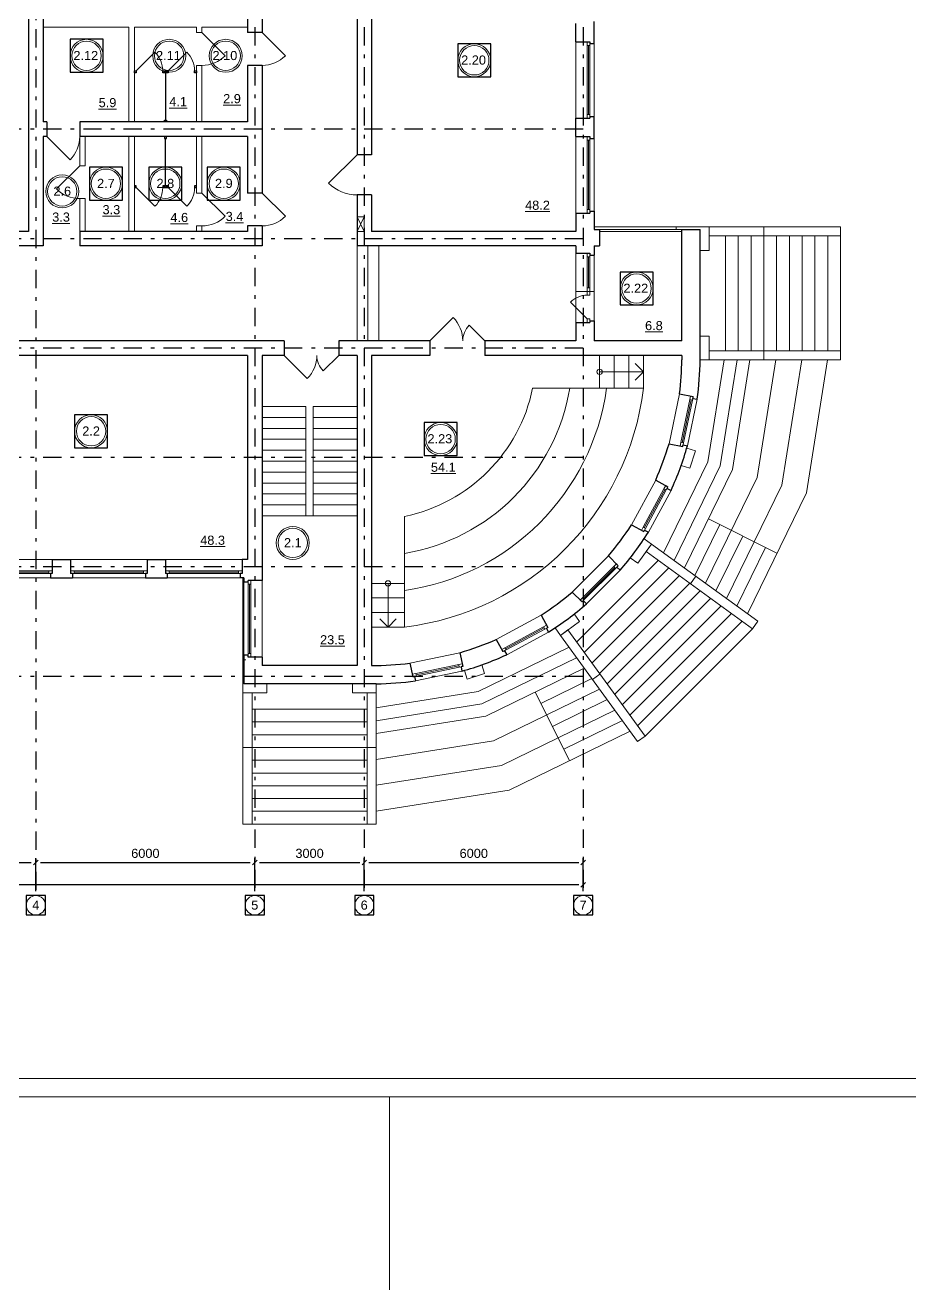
# Model space of a CAD drawing. Header units: metres. Extents: x -5.1 to 89.6, y -5.3 to 64.6.
# Drawn here: x 32.3 to 56.54, y -5.34 to 29.33 of the extents above; entities that cross this region are included whole.
import ezdxf
from ezdxf.enums import TextEntityAlignment as Align

# ---------------------------------------------------------------- set-up
doc = ezdxf.new("R2010")
doc.units = ezdxf.units.M
doc.header["$MEASUREMENT"] = 0
doc.linetypes.add('( Dashdot )', pattern=[1.001, 0.5, -0.25, 0.001, -0.25])
doc.layers.get('DEFPOINTS').update_dxf_attribs({"lineweight": 0})
doc.layers.add('Level 50', color=7, linetype='Continuous', lineweight=0)
doc.layers.add('YOLO_TABLE', color=1, linetype='Continuous')
doc.styles.add('Standard_0', font='arial.ttf')
doc.styles.add('Style-Arial', font='arial.ttf')
doc.dimstyles.get("Standard").update_dxf_attribs({"dimtxt": 0.00018, "dimasz": 0.00018, "dimexe": 0.0002, "dimexo": 0.0625, "dimgap": 9e-05, "dimtad": 0, "dimtih": 1, "dimtoh": 1, "dimdec": 4, "dimlfac": 1000, "dimzin": 0, "dimdsep": 46, "dimtxsty": 'Standard_0', "dimcen": 9e-05, "dimadec": 0, "dimazin": 0, "dimtfac": 1, "dimtdec": 4, "dimtofl": 0, "dimtmove": 0, "dimatfit": 0, "dimfxl": 0.01, "dimfxlon": 1, "dimtolj": 1, "dimtzin": 0, "dimarcsym": 0})

# ---------------------------------------------------------------- blocks, each defined once
blk = doc.blocks.new('_Oblique-1')
at = {"color": 0, "linetype": 'ByBlock', "lineweight": -2}
blk.add_line((0.5, 0.5), (-0.5, -0.5), dxfattribs=at)
blk = doc.blocks.new('*D116')
at = {"color": 0, "linetype": 'Continuous', "lineweight": -2, "transparency": 16777216}
for p, q in [((10.992, 5.593), (10.992, 5.89)), ((47.467, 5.765), (11.117, 5.765)), ((47.592, 5.593), (47.592, 5.89))]:
    blk.add_line(p, q, dxfattribs=at)
at = {"layer": 'DEFPOINTS', "color": 0, "linetype": 'Continuous', "transparency": 16777216}
for p in [(10.992, 5.765), (10.992, 5.468), (47.592, 5.468)]:
    blk.add_point(p, dxfattribs=at)
at = {"color": 0, "linetype": 'Continuous', "lineweight": -2, "transparency": 16777216, "xscale": 0.125, "yscale": 0.125, "zscale": 0.125, "rotation": 180}
blk.add_blockref('_Oblique-1', (10.992, 5.765), dxfattribs=at)
at = {"color": 0, "linetype": 'Continuous', "lineweight": -2, "transparency": 16777216, "xscale": 0.125, "yscale": 0.125, "zscale": 0.125}
blk.add_blockref('_Oblique-1', (47.592, 5.765), dxfattribs=at)
at = {"color": 0, "linetype": 'Continuous', "lineweight": 0, "transparency": 16777216, "insert": (29.292, 6.017), "char_height": 0.25, "attachment_point": 5, "style": 'Style-Arial'}
blk.add_mtext('\\A1;36600', dxfattribs=at)
blk = doc.blocks.new('*D131')
at = {"color": 0, "linetype": 'Continuous', "lineweight": -2, "transparency": 16777216}
for p, q in [((20.592, 5.593), (20.592, 6.499)), ((20.717, 6.374), (32.467, 6.374)), ((32.592, 5.593), (32.592, 6.499))]:
    blk.add_line(p, q, dxfattribs=at)
at = {"layer": 'DEFPOINTS', "color": 0, "linetype": 'Continuous', "transparency": 16777216}
for p in [(32.592, 6.374), (20.592, 5.468), (32.592, 5.468)]:
    blk.add_point(p, dxfattribs=at)
at = {"color": 0, "linetype": 'Continuous', "lineweight": -2, "transparency": 16777216, "xscale": 0.125, "yscale": 0.125, "zscale": 0.125, "rotation": 180}
blk.add_blockref('_Oblique-1', (20.592, 6.374), dxfattribs=at)
at = {"color": 0, "linetype": 'Continuous', "lineweight": -2, "transparency": 16777216, "xscale": 0.125, "yscale": 0.125, "zscale": 0.125}
blk.add_blockref('_Oblique-1', (32.592, 6.374), dxfattribs=at)
at = {"color": 0, "linetype": 'Continuous', "lineweight": 0, "transparency": 16777216, "insert": (26.592, 6.626), "char_height": 0.25, "attachment_point": 5, "style": 'Style-Arial'}
blk.add_mtext('\\A1;12000', dxfattribs=at)
blk = doc.blocks.new('*D132')
at = {"color": 0, "linetype": 'Continuous', "lineweight": -2, "transparency": 16777216}
for p, q in [((32.592, 5.593), (32.592, 6.499)), ((32.717, 6.374), (38.467, 6.374)), ((38.592, 5.593), (38.592, 6.499))]:
    blk.add_line(p, q, dxfattribs=at)
at = {"layer": 'DEFPOINTS', "color": 0, "linetype": 'Continuous', "transparency": 16777216}
for p in [(38.592, 6.374), (32.592, 5.468), (38.592, 5.468)]:
    blk.add_point(p, dxfattribs=at)
at = {"color": 0, "linetype": 'Continuous', "lineweight": -2, "transparency": 16777216, "xscale": 0.125, "yscale": 0.125, "zscale": 0.125, "rotation": 180}
blk.add_blockref('_Oblique-1', (32.592, 6.374), dxfattribs=at)
at = {"color": 0, "linetype": 'Continuous', "lineweight": -2, "transparency": 16777216, "xscale": 0.125, "yscale": 0.125, "zscale": 0.125}
blk.add_blockref('_Oblique-1', (38.592, 6.374), dxfattribs=at)
at = {"color": 0, "linetype": 'Continuous', "lineweight": 0, "transparency": 16777216, "insert": (35.592, 6.626), "char_height": 0.25, "attachment_point": 5, "style": 'Style-Arial'}
blk.add_mtext('\\A1;6000', dxfattribs=at)
blk = doc.blocks.new('*D133')
at = {"color": 0, "linetype": 'Continuous', "lineweight": -2, "transparency": 16777216}
for p, q in [((38.592, 5.593), (38.592, 6.499)), ((38.717, 6.374), (41.467, 6.374)), ((41.592, 5.593), (41.592, 6.499))]:
    blk.add_line(p, q, dxfattribs=at)
at = {"layer": 'DEFPOINTS', "color": 0, "linetype": 'Continuous', "transparency": 16777216}
for p in [(41.592, 6.374), (38.592, 5.468), (41.592, 5.468)]:
    blk.add_point(p, dxfattribs=at)
at = {"color": 0, "linetype": 'Continuous', "lineweight": -2, "transparency": 16777216, "xscale": 0.125, "yscale": 0.125, "zscale": 0.125, "rotation": 180}
blk.add_blockref('_Oblique-1', (38.592, 6.374), dxfattribs=at)
at = {"color": 0, "linetype": 'Continuous', "lineweight": -2, "transparency": 16777216, "xscale": 0.125, "yscale": 0.125, "zscale": 0.125}
blk.add_blockref('_Oblique-1', (41.592, 6.374), dxfattribs=at)
at = {"color": 0, "linetype": 'Continuous', "lineweight": 0, "transparency": 16777216, "insert": (40.092, 6.626), "char_height": 0.25, "attachment_point": 5, "style": 'Style-Arial'}
blk.add_mtext('\\A1;3000', dxfattribs=at)
blk = doc.blocks.new('*D134')
at = {"color": 0, "linetype": 'Continuous', "lineweight": -2, "transparency": 16777216}
for p, q in [((41.592, 5.593), (41.592, 6.499)), ((41.717, 6.374), (47.467, 6.374)), ((47.592, 5.593), (47.592, 6.499))]:
    blk.add_line(p, q, dxfattribs=at)
at = {"layer": 'DEFPOINTS', "color": 0, "linetype": 'Continuous', "transparency": 16777216}
for p in [(47.592, 6.374), (41.592, 5.468), (47.592, 5.468)]:
    blk.add_point(p, dxfattribs=at)
at = {"color": 0, "linetype": 'Continuous', "lineweight": -2, "transparency": 16777216, "xscale": 0.125, "yscale": 0.125, "zscale": 0.125, "rotation": 180}
blk.add_blockref('_Oblique-1', (41.592, 6.374), dxfattribs=at)
at = {"color": 0, "linetype": 'Continuous', "lineweight": -2, "transparency": 16777216, "xscale": 0.125, "yscale": 0.125, "zscale": 0.125}
blk.add_blockref('_Oblique-1', (47.592, 6.374), dxfattribs=at)
at = {"color": 0, "linetype": 'Continuous', "lineweight": 0, "transparency": 16777216, "insert": (44.592, 6.626), "char_height": 0.25, "attachment_point": 5, "style": 'Style-Arial'}
blk.add_mtext('\\A1;6000', dxfattribs=at)

msp = doc.modelspace()

# ---------------------------------------------------------------- linework, layer by layer
at = {"color": 1, "linetype": '( Dashdot )'}
for p, q in [((32.59221794, 53.42311586), (32.59221794, 5.46790285)), ((38.59221794, 53.47978087), (38.59221794, 5.46790285)), ((41.59221794, 53.47978087), (41.59221794, 5.46790285)), ((47.59221794, 53.47978087), (47.59221794, 5.46790285)), ((47.59221794, 26.47978087), (8.45028264, 26.47978087)), ((47.59221794, 23.47978087), (8.45028264, 23.47978087)), ((47.59221794, 20.47978087), (8.45028264, 20.47978087)), ((47.59221794, 17.47978087), (8.45028264, 17.47978087)), ((47.59221794, 14.47978087), (8.45028264, 14.47978087)), ((47.59221794, 11.47978087), (8.45028264, 11.47978087))]:
    msp.add_line(p, q, dxfattribs=at)
at = {"color": 7, "linetype": 'Continuous', "lineweight": 30}
for p, q in [((32.79221794, 47.97978087), (32.79221794, 26.67978087)), ((32.39221794, 47.27978087), (32.39221794, 23.67978087)), ((41.39221794, 33.82978087), (41.39221794, 25.77978087)), ((41.79221794, 33.82978087), (41.79221794, 25.77978087)), ((38.39221794, 30.82978087), (38.39221794, 29.12978087)), ((38.79221794, 30.82978087), (38.79221794, 29.12978087)), ((38.79221794, 29.12978087), (38.39221794, 29.12978087)), ((47.39221794, 28.87978087), (47.39221794, 29.37978087)), ((47.89221794, 28.82978087), (47.89221794, 29.42978087)), ((47.39221794, 28.87978087), (47.77221794, 28.87978087)), ((47.77221794, 28.87978087), (47.77221794, 28.82978087)), ((47.77221794, 28.82978087), (47.89221794, 28.82978087)), ((38.79221794, 28.22978087), (38.39221794, 28.22978087)), ((38.39221794, 28.22978087), (38.39221794, 26.67978087)), ((38.79221794, 28.22978087), (38.79221794, 24.72978087)), ((47.39221794, 26.77978087), (47.77221794, 26.77978087)), ((47.39221794, 26.27978087), (47.39221794, 26.77978087)), ((47.77221794, 26.82978087), (47.89221794, 26.82978087)), ((47.77221794, 26.82978087), (47.77221794, 26.77978087)), ((47.89221794, 26.22978087), (47.89221794, 26.82978087)), ((32.89221794, 26.67978087), (32.79221794, 26.67978087)), ((32.89221794, 26.67978087), (32.89221794, 26.27978087)), ((38.39221794, 26.67978087), (33.79221794, 26.67978087)), ((33.79221794, 26.67978087), (33.79221794, 26.27978087)), ((32.79221794, 26.27978087), (32.79221794, 23.27978087)), ((32.89221794, 26.27978087), (32.79221794, 26.27978087)), ((38.39221794, 26.27978087), (33.79221794, 26.27978087)), ((38.39221794, 26.27978087), (38.39221794, 24.72978087)), ((47.39221794, 26.27978087), (47.77221794, 26.27978087)), ((47.77221794, 26.27978087), (47.77221794, 26.22978087)), ((47.77221794, 26.22978087), (47.89221794, 26.22978087)), ((41.79221794, 25.77978087), (41.39221794, 25.77978087)), ((38.79221794, 24.72978087), (38.39221794, 24.72978087)), ((41.79221794, 24.67978087), (41.39221794, 24.67978087)), ((41.39221794, 24.67978087), (41.39221794, 23.27978087)), ((41.79221794, 24.67978087), (41.79221794, 23.67978087)), ((47.39221794, 24.17978087), (47.39221794, 23.67978087)), ((47.39221794, 24.17978087), (47.77221794, 24.17978087)), ((47.77221794, 24.22978087), (47.89221794, 24.22978087)), ((47.77221794, 24.22978087), (47.77221794, 24.17978087)), ((47.89221794, 24.22978087), (47.89221794, 23.72978087)), ((32.39221794, 23.67978087), (20.79221794, 23.67978087)), ((38.39221794, 23.67978087), (33.79221794, 23.67978087)), ((33.79221794, 23.67978087), (33.79221794, 23.27978087)), ((38.79221794, 23.82978087), (38.39221794, 23.82978087)), ((38.39221794, 23.82978087), (38.39221794, 23.67978087)), ((38.79221794, 23.82978087), (38.79221794, 23.27978087)), ((47.39221794, 23.67978087), (41.79221794, 23.67978087)), ((47.89221794, 23.72978087), (48.04221794, 23.72978087)), ((48.04221794, 23.72978087), (48.04221794, 23.27978087)), ((50.29557226, 23.72978087), (50.79557226, 23.72978087)), ((50.29557226, 20.67978087), (50.29557226, 23.72978087)), ((50.79557226, 20.15478087), (50.79557226, 23.72978087)), ((32.79221794, 23.27978087), (20.79221794, 23.27978087)), ((38.79221794, 23.27978087), (33.79221794, 23.27978087)), ((47.39221794, 23.27978087), (41.39221794, 23.27978087)), ((47.39221794, 23.27978087), (47.39221794, 23.07978087)), ((47.89221794, 23.27978087), (47.89221794, 23.02978087)), ((47.89221794, 23.27978087), (48.04221794, 23.27978087)), ((47.39221794, 23.07978087), (47.77221794, 23.07978087)), ((47.77221794, 23.07978087), (47.77221794, 23.02978087)), ((47.77221794, 23.02978087), (47.89221794, 23.02978087)), ((47.39221794, 21.17978087), (47.39221794, 20.67978087)), ((47.39221794, 21.17978087), (47.77221794, 21.17978087)), ((47.77221794, 21.22978087), (47.89221794, 21.22978087)), ((47.77221794, 21.22978087), (47.77221794, 21.17978087)), ((47.89221794, 21.22978087), (47.89221794, 20.67978087)), ((39.39221794, 20.67978087), (31.89221794, 20.67978087)), ((39.39221794, 20.67978087), (39.39221794, 20.27978087)), ((40.89221794, 20.67978087), (40.89221794, 20.27978087)), ((43.39221794, 20.67978087), (40.89221794, 20.67978087)), ((43.39221794, 20.67978087), (43.39221794, 20.27978087)), ((47.39221794, 20.67978087), (44.89221794, 20.67978087)), ((44.89221794, 20.67978087), (44.89221794, 20.27978087)), ((50.29557226, 20.67978087), (47.89221794, 20.67978087)), ((38.39221794, 20.27978087), (31.89221794, 20.27978087)), ((38.39221794, 20.27978087), (38.39221794, 14.67978087)), ((38.79221794, 20.27978087), (38.79221794, 14.10978087)), ((39.39221794, 20.27978087), (38.79221794, 20.27978087)), ((41.39221794, 20.27978087), (40.89221794, 20.27978087)), ((41.39221794, 20.27978087), (41.39221794, 11.77642655)), ((41.79221794, 20.27978087), (41.79221794, 11.77642655)), ((43.39221794, 20.27978087), (41.79221794, 20.27978087)), ((50.29557226, 20.27978087), (44.89221794, 20.27978087)), ((50.29557226, 20.27978087), (50.29562045, 20.16172205)), ((50.2312447, 19.22877214), (50.60439833, 19.1506761)), ((50.59788501, 19.10095597), (50.71565167, 19.07630899)), ((49.94445701, 17.85846092), (50.31761063, 17.78036489)), ((50.33158215, 17.82852413), (50.44934881, 17.80387715)), ((49.57926682, 16.8616437), (49.91455724, 16.68019685)), ((49.89411092, 16.6344097), (49.99992801, 16.57714539)), ((48.91294973, 15.63037544), (49.24824014, 15.4489286)), ((49.2753879, 15.49108918), (49.38120499, 15.43382486)), ((33.04221794, 14.67978087), (33.04221794, 14.29978087)), ((33.04221794, 14.67978087), (33.54221794, 14.67978087)), ((33.54221794, 14.67978087), (33.54221794, 14.29978087)), ((35.64221794, 14.67978087), (35.64221794, 14.29978087)), ((35.64221794, 14.67978087), (36.14221794, 14.67978087)), ((36.14221794, 14.67978087), (36.14221794, 14.29978087)), ((38.39221794, 14.67978087), (38.24221794, 14.67978087)), ((38.24221794, 14.67978087), (38.24221794, 14.29978087)), ((48.28017993, 14.78176838), (48.54975609, 14.51219221)), ((32.99221794, 14.29978087), (32.99221794, 14.17978087)), ((33.04221794, 14.29978087), (32.99221794, 14.29978087)), ((33.59221794, 14.29978087), (33.54221794, 14.29978087)), ((33.59221794, 14.29978087), (33.59221794, 14.17978087)), ((35.59221794, 14.29978087), (35.59221794, 14.17978087)), ((35.64221794, 14.29978087), (35.59221794, 14.29978087)), ((36.19221794, 14.29978087), (36.14221794, 14.29978087)), ((36.19221794, 14.29978087), (36.19221794, 14.17978087)), ((38.19221794, 14.29978087), (38.19221794, 14.17978087)), ((38.24221794, 14.29978087), (38.19221794, 14.29978087)), ((48.51709476, 14.47414287), (48.60217254, 14.38906509)), ((32.99221794, 14.17978087), (33.59221794, 14.17978087)), ((35.59221794, 14.17978087), (36.19221794, 14.17978087)), ((38.29221794, 14.17978087), (38.19221794, 14.17978087)), ((38.29221794, 14.17978087), (38.29221794, 14.05978087)), ((38.41221794, 14.05978087), (38.29221794, 14.05978087)), ((38.79221794, 14.10978087), (38.41221794, 14.10978087)), ((38.41221794, 14.05978087), (38.41221794, 14.10978087)), ((47.29023043, 13.79181888), (47.5598066, 13.52224272)), ((47.59785594, 13.55490405), (47.68293372, 13.46982627)), ((38.41221794, 12.05978087), (38.29221794, 12.05978087)), ((38.29221794, 12.05978087), (38.29221794, 11.27642655)), ((38.41221794, 12.00978087), (38.41221794, 12.05978087)), ((38.79221794, 12.00978087), (38.41221794, 12.00978087)), ((38.79221794, 12.00978087), (38.79221794, 11.77642655)), ((41.39221794, 11.77642655), (38.79221794, 11.77642655)), ((41.91721794, 11.27642655), (38.29221794, 11.27642655))]:
    msp.add_line(p, q, dxfattribs=at)
at = {"color": 7, "linetype": 'Continuous', "lineweight": 13}
for p, q in [((35.14221794, 29.27978087), (32.79221794, 29.27978087)), ((35.14221794, 29.27978087), (35.14221794, 26.67978087)), ((35.29221794, 29.27978087), (35.29221794, 26.67978087)), ((36.99221794, 29.27978087), (35.29221794, 29.27978087)), ((36.99221794, 29.27978087), (36.99221794, 29.12978087)), ((37.14221794, 29.12978087), (36.99221794, 29.12978087)), ((38.39221794, 29.27978087), (37.14221794, 29.27978087)), ((37.14221794, 29.27978087), (37.14221794, 29.12978087)), ((37.14221794, 29.12978087), (37.77861405, 28.49338476)), ((38.79221794, 29.12978087), (39.42861405, 28.49338476)), ((36.99221794, 28.22978087), (36.99221794, 26.67978087)), ((37.14221794, 28.22978087), (36.99221794, 28.22978087)), ((37.14221794, 28.22978087), (37.14221794, 26.67978087)), ((32.89221794, 26.27978087), (33.52861405, 25.64338476)), ((33.79221794, 26.27978087), (33.79221794, 25.47978087)), ((33.94221794, 26.27978087), (33.94221794, 25.47978087)), ((35.14221794, 26.27978087), (35.14221794, 23.67978087)), ((35.29221794, 26.27978087), (35.29221794, 23.67978087)), ((36.99221794, 26.27978087), (36.99221794, 24.72978087)), ((37.14221794, 26.27978087), (37.14221794, 24.72978087)), ((33.79221794, 25.47978087), (33.15582184, 24.84338476)), ((33.94221794, 25.47978087), (33.79221794, 25.47978087)), ((37.14221794, 24.72978087), (36.99221794, 24.72978087)), ((37.14221794, 24.72978087), (37.77861405, 24.09338476)), ((38.79221794, 24.72978087), (39.42861405, 24.09338476)), ((33.94221794, 24.57978087), (33.79221794, 24.57978087)), ((33.79221794, 24.57978087), (33.79221794, 23.67978087)), ((33.94221794, 24.57978087), (33.94221794, 23.67978087)), ((41.39221794, 23.67978087), (41.59221794, 24.07978087)), ((41.39221794, 24.07978087), (41.59221794, 23.67978087)), ((36.99221794, 23.82978087), (36.99221794, 23.67978087)), ((37.14221794, 23.82978087), (36.99221794, 23.82978087)), ((37.14221794, 23.82978087), (37.14221794, 23.67978087)), ((41.39221794, 23.27978087), (41.39221794, 20.67978087)), ((41.99221794, 23.27978087), (41.99221794, 20.67978087)), ((47.70221794, 21.27978087), (47.24259854, 21.73940027)), ((43.39221794, 20.67978087), (44.02861405, 21.31617697)), ((44.89221794, 20.67978087), (44.46795388, 21.10404493)), ((39.99221794, 18.87978087), (38.79221794, 18.87978087)), ((39.99221794, 18.87978087), (39.99221794, 15.87978087)), ((40.19221794, 18.87978087), (40.19221794, 15.87978087)), ((41.39221794, 18.87978087), (40.19221794, 18.87978087)), ((41.39221794, 15.87978087), (38.79221794, 15.87978087))]:
    msp.add_line(p, q, dxfattribs=at)
at = {"color": 7, "linetype": 'Continuous', "lineweight": 0}
for p, q in [((47.39221794, 28.87978087), (47.39221794, 26.77978087)), ((47.73721794, 28.77978087), (47.73721794, 26.87978087)), ((47.89221794, 28.82978087), (47.89221794, 26.82978087)), ((47.39221794, 26.27978087), (47.39221794, 24.17978087)), ((47.73721794, 26.17978087), (47.73721794, 24.27978087)), ((47.89221794, 26.22978087), (47.89221794, 24.22978087)), ((50.14221794, 23.80478087), (47.89221794, 23.80478087)), ((50.14221794, 23.80478087), (51.04221794, 23.80478087)), ((50.14221794, 23.72978087), (50.14221794, 23.80478087)), ((51.04221794, 23.15478087), (51.04221794, 23.80478087)), ((52.54221794, 23.55478087), (52.54221794, 23.80478087)), ((41.69221794, 23.27978087), (41.69221794, 20.67978087)), ((51.49221794, 23.55478087), (51.49221794, 20.40478087)), ((51.84221794, 23.55478087), (51.84221794, 20.40478087)), ((52.19221794, 23.55478087), (52.19221794, 20.40478087)), ((52.54221794, 23.55478087), (52.54221794, 20.40478087)), ((52.89221794, 23.55478087), (52.89221794, 20.40478087)), ((53.24221794, 23.55478087), (53.24221794, 20.40478087)), ((53.59221794, 23.55478087), (53.59221794, 20.40478087)), ((53.94221794, 23.55478087), (53.94221794, 20.40478087)), ((54.29221794, 23.55478087), (54.29221794, 20.40478087)), ((54.64221794, 23.55478087), (54.64221794, 20.40478087)), ((47.73721794, 22.97978087), (47.73721794, 22.12978087)), ((50.79557226, 23.15478087), (51.04221794, 23.15478087)), ((47.39221794, 22.02978087), (47.39221794, 21.17978087)), ((47.89221794, 22.02978087), (47.89221794, 21.22978087)), ((50.79557226, 20.80478087), (51.04221794, 20.80478087)), ((51.04221794, 20.15478087), (51.04221794, 20.80478087)), ((48.04227485, 19.37978087), (48.04227485, 20.27978087)), ((48.44227485, 19.37978087), (48.44227485, 20.27978087)), ((48.84227485, 19.37978087), (48.84227485, 20.27978087)), ((49.24227485, 19.37978087), (49.24227485, 20.27978087)), ((50.79557226, 20.15478087), (51.04221794, 20.15478087)), ((52.54221794, 20.15478087), (52.54221794, 20.40478087)), ((48.04227485, 19.82978087), (49.24227485, 19.82978087)), ((49.01509413, 20.05696159), (49.24227485, 19.82978087)), ((49.01509413, 19.60260014), (49.24227485, 19.82978087)), ((49.24227485, 19.37978087), (46.20560847, 19.37978087)), ((49.94445701, 17.85846092), (50.2312447, 19.22877214)), ((50.71565167, 19.07630899), (50.44934881, 17.80387715)), ((50.30383769, 17.88541396), (50.54965571, 19.05996642)), ((39.99221794, 18.57978087), (38.79221794, 18.57978087)), ((41.39221794, 18.57978087), (40.19221794, 18.57978087)), ((39.99221794, 18.27978087), (38.79221794, 18.27978087)), ((41.39221794, 18.27978087), (40.19221794, 18.27978087)), ((39.99221794, 17.97978087), (38.79221794, 17.97978087)), ((39.99221794, 17.67978087), (38.79221794, 17.67978087)), ((41.39221794, 17.97978087), (40.19221794, 17.97978087)), ((41.39221794, 17.67978087), (40.19221794, 17.67978087)), ((39.99221794, 17.37978087), (38.79221794, 17.37978087)), ((41.39221794, 17.37978087), (40.19221794, 17.37978087)), ((39.99221794, 17.07978087), (38.79221794, 17.07978087)), ((41.39221794, 17.07978087), (40.19221794, 17.07978087)), ((39.99221794, 16.77978087), (38.79221794, 16.77978087)), ((41.39221794, 16.77978087), (40.19221794, 16.77978087)), ((48.91294973, 15.63037544), (49.57926682, 16.8616437)), ((39.99221794, 16.47978087), (38.79221794, 16.47978087)), ((41.39221794, 16.47978087), (40.19221794, 16.47978087)), ((49.26505252, 15.55353426), (49.83618146, 16.60890705)), ((49.99992801, 16.57714539), (49.38120499, 15.43382486)), ((39.99221794, 16.17978087), (38.79221794, 16.17978087)), ((41.39221794, 16.17978087), (40.19221794, 16.17978087)), ((42.69221794, 15.86639034), (42.69221794, 12.82972396)), ((51.02676754, 15.79986099), (52.90168456, 14.8536073)), ((33.04221794, 14.67978087), (30.94221794, 14.67978087)), ((35.64221794, 14.67978087), (33.54221794, 14.67978087)), ((38.24221794, 14.67978087), (36.14221794, 14.67978087)), ((47.29023043, 13.79181888), (48.28017993, 14.78176838)), ((47.41047556, 12.41931504), (49.65268377, 14.66152325)), ((32.94221794, 14.33478087), (31.04221794, 14.33478087)), ((35.54221794, 14.33478087), (33.64221794, 14.33478087)), ((38.14221794, 14.33478087), (36.24221794, 14.33478087)), ((47.60576854, 13.61770213), (48.45429668, 14.46623027)), ((47.61876478, 12.13262951), (49.9393693, 14.45323403)), ((48.60217254, 14.38906509), (47.68293372, 13.46982627)), ((47.82705401, 11.84594399), (50.22605482, 14.2449448)), ((50.53391779, 14.02126926), (50.6808641, 14.22352351)), ((32.99221794, 14.17978087), (30.99221794, 14.17978087)), ((35.59221794, 14.17978087), (33.59221794, 14.17978087)), ((38.19221794, 14.17978087), (36.19221794, 14.17978087)), ((38.26721794, 11.92978087), (38.26721794, 14.17978087)), ((38.29221794, 12.05978087), (38.29221794, 14.05978087)), ((38.44721794, 12.10978087), (38.44721794, 14.00978087)), ((38.79221794, 12.00978087), (38.79221794, 14.10978087)), ((42.69221794, 14.02972396), (41.79221794, 14.02972396)), ((42.24221794, 14.02972396), (42.24221794, 12.82972396)), ((48.03534323, 11.55925847), (50.51274034, 14.03665558)), ((42.69221794, 13.62972396), (41.79221794, 13.62972396)), ((48.24363246, 11.27257295), (50.79942586, 13.82836635)), ((48.45192168, 10.98588742), (51.08611139, 13.62007713)), ((42.69221794, 13.22972396), (41.79221794, 13.22972396)), ((48.66021091, 10.6992019), (51.37279691, 13.4117879)), ((48.86850013, 10.41251638), (51.65948243, 13.20349868)), ((42.69221794, 12.82972396), (41.79221794, 12.82972396)), ((42.01503722, 13.05690468), (42.24221794, 12.82972396)), ((42.46939867, 13.05690468), (42.24221794, 12.82972396)), ((49.07678935, 10.12583086), (51.94616795, 12.99520946)), ((49.28507858, 9.83914533), (52.23285348, 12.78692023)), ((38.26721794, 11.92978087), (38.26721794, 11.02978087)), ((38.34221794, 11.92978087), (38.26721794, 11.92978087)), ((48.05072955, 11.53808102), (47.8484753, 11.39113471)), ((38.91721794, 11.27642655), (38.91721794, 11.02978087)), ((41.26721794, 11.27642655), (41.26721794, 11.02978087)), ((41.91721794, 11.27642655), (41.91721794, 11.02978087)), ((38.91721794, 11.02978087), (38.26721794, 11.02978087)), ((41.91721794, 11.02978087), (41.26721794, 11.02978087)), ((46.27213782, 11.04523127), (47.21839151, 9.17031425)), ((38.51721794, 10.57978087), (41.66721794, 10.57978087)), ((38.51721794, 10.22978087), (41.66721794, 10.22978087)), ((38.51721794, 9.87978087), (41.66721794, 9.87978087)), ((38.51721794, 9.52978087), (38.26721794, 9.52978087)), ((38.51721794, 9.52978087), (41.66721794, 9.52978087)), ((41.91721794, 9.52978087), (41.66721794, 9.52978087)), ((38.51721794, 9.17978087), (41.66721794, 9.17978087)), ((38.51721794, 8.82978087), (41.66721794, 8.82978087)), ((38.51721794, 8.47978087), (41.66721794, 8.47978087)), ((38.51721794, 8.12978087), (41.66721794, 8.12978087)), ((38.51721794, 7.77978087), (41.66721794, 7.77978087)), ((38.51721794, 7.42978087), (41.66721794, 7.42978087)), ((42.28132138, -5.33546335), (42.28132138, -0.04797603))]:
    msp.add_line(p, q, dxfattribs=at)
at = {"color": 252, "linetype": 'Continuous', "lineweight": 13}
for p, q in [((35.85487036, 28.59243328), (35.34221794, 28.07978087)), ((36.72987036, 28.59243328), (36.21721794, 28.07978087)), ((35.85487036, 24.36712845), (35.34221794, 24.87978087)), ((36.72987036, 24.36712845), (36.21721794, 24.87978087))]:
    msp.add_line(p, q, dxfattribs=at)
at = {"color": 252, "linetype": 'Continuous', "lineweight": 30}
for p, q in [((36.14221794, 28.02978087), (36.14221794, 26.72978087)), ((36.14221794, 24.92978087), (36.14221794, 26.22978087))]:
    msp.add_line(p, q, dxfattribs=at)
at = {"color": 7, "linetype": 'Continuous', "lineweight": 13, "extrusion": (0, 0, -1)}
for p, q in [((41.39221794, 25.77978087), (40.61440048, 25.00196341)), ((39.39221794, 20.27978087), (40.02861405, 19.64338476)), ((40.89221794, 20.27978087), (40.46795388, 19.8555168))]:
    msp.add_line(p, q, dxfattribs=at)
at = {"color": 7, "linetype": 'Continuous', "lineweight": 0, "extrusion": (0, 0, -1)}
for p, q in [((46.44162337, 13.15904908), (45.21035511, 12.49273198)), ((46.51846455, 12.80694629), (45.46309176, 12.23581735)), ((45.49485342, 12.0720708), (46.63817395, 12.69079382)), ((44.21353789, 12.1275418), (42.84322667, 11.84075411)), ((42.99568982, 11.35634714), (44.26812166, 11.62265)), ((44.18658485, 11.76816112), (43.01203239, 11.5223431))]:
    msp.add_line(p, q, dxfattribs=at)
at = {"color": 7, "linetype": 'Continuous', "lineweight": 30, "extrusion": (0, 0, -1)}
for p, q in [((46.44162337, 13.15904908), (46.62307021, 12.82375867)), ((45.21035511, 12.49273198), (45.39180196, 12.15744157)), ((46.58090963, 12.79661091), (46.63817395, 12.69079382)), ((45.43758911, 12.17788789), (45.49485342, 12.0720708)), ((42.84322667, 11.84075411), (42.92132271, 11.46760048)), ((44.21353789, 12.1275418), (44.29163392, 11.75438818)), ((42.97104284, 11.47411379), (42.99568982, 11.35634714)), ((44.24347468, 11.74041666), (44.26812166, 11.62265))]:
    msp.add_line(p, q, dxfattribs=at)
at = {"color": 7, "linetype": 'Continuous', "lineweight": 0, "flags": 128}
for points in [[(84.33132138, 59.35202397), (84.33132138, -0.04797603), (0.23132138, -0.04797603), (0.23132138, 59.35202397), (84.33132138, 59.35202397)], [(47.77221794, 26.87978087), (47.70221794, 26.87978087), (47.70221794, 28.77978087), (47.77221794, 28.77978087), (47.77221794, 26.87978087)], [(47.77221794, 24.27978087), (47.70221794, 24.27978087), (47.70221794, 26.17978087), (47.77221794, 26.17978087), (47.77221794, 24.27978087)], [(51.04221794, 23.80478087), (54.64221794, 23.80478087), (54.64221794, 23.55478087), (51.04221794, 23.55478087), (51.04221794, 23.80478087)], [(47.70221794, 22.97978087), (47.70221794, 22.12978087), (47.77221794, 22.12978087), (47.77221794, 22.97978087), (47.70221794, 22.97978087)], [(51.04221794, 20.40478087), (54.64221794, 20.40478087), (54.64221794, 20.15478087), (51.04221794, 20.15478087), (51.04221794, 20.40478087)], [(50.26957991, 17.89258365), (50.51539793, 19.06713611), (50.58391349, 19.05279673), (50.33809547, 17.87824426), (50.26957991, 17.89258365)], [(49.23427081, 15.57019218), (49.80539975, 16.62556498), (49.86696316, 16.59224912), (49.29583422, 15.53687633), (49.23427081, 15.57019218)], [(49.46733861, 15.10520139), (52.37979979, 12.98917448), (52.23285348, 12.78692023), (49.3203923, 14.90294714), (49.46733861, 15.10520139)], [(31.04221794, 14.29978087), (31.04221794, 14.36978087), (32.94221794, 14.36978087), (32.94221794, 14.29978087), (31.04221794, 14.29978087)], [(33.64221794, 14.29978087), (33.64221794, 14.36978087), (35.54221794, 14.36978087), (35.54221794, 14.29978087), (33.64221794, 14.29978087)], [(36.24221794, 14.29978087), (36.24221794, 14.36978087), (38.14221794, 14.36978087), (38.14221794, 14.29978087), (36.24221794, 14.29978087)], [(47.5810198, 13.64245087), (48.42954794, 14.49097901), (48.47904541, 14.44148153), (47.63051728, 13.5929534), (47.5810198, 13.64245087)], [(38.41221794, 14.00978087), (38.48221794, 14.00978087), (38.48221794, 12.10978087), (38.41221794, 12.10978087), (38.41221794, 14.00978087)], [(46.96679742, 12.6046602), (49.08282433, 9.69219902), (49.28507858, 9.83914533), (47.16905167, 12.75160651), (46.96679742, 12.6046602)], [(38.26721794, 11.02978087), (38.26721794, 7.42978087), (38.51721794, 7.42978087), (38.51721794, 11.02978087), (38.26721794, 11.02978087)], [(41.66721794, 11.02978087), (41.66721794, 7.42978087), (41.91721794, 7.42978087), (41.91721794, 11.02978087), (41.66721794, 11.02978087)]]:
    msp.add_lwpolyline(points, close=True, dxfattribs=at)
at = {"color": 7, "linetype": 'Continuous', "lineweight": 13, "flags": 128}
for points in [[(47.70221794, 28.87978087), (47.70221794, 28.77978087), (47.77221794, 28.77978087), (47.77221794, 28.87978087), (47.70221794, 28.87978087)], [(47.70221794, 26.87978087), (47.70221794, 26.77978087), (47.77221794, 26.77978087), (47.77221794, 26.87978087), (47.70221794, 26.87978087)], [(47.70221794, 26.27978087), (47.70221794, 26.17978087), (47.77221794, 26.17978087), (47.77221794, 26.27978087), (47.70221794, 26.27978087)], [(47.70221794, 24.27978087), (47.70221794, 24.17978087), (47.77221794, 24.17978087), (47.77221794, 24.27978087), (47.70221794, 24.27978087)], [(41.39221794, 23.67978087), (41.59221794, 23.67978087), (41.59221794, 24.07978087), (41.39221794, 24.07978087), (41.39221794, 23.67978087)], [(48.04221794, 23.72978087), (50.29557226, 23.72978087), (50.29557226, 23.67978087), (48.04221794, 23.67978087), (48.04221794, 23.72978087)], [(47.70221794, 23.07978087), (47.70221794, 22.97978087), (47.77221794, 22.97978087), (47.77221794, 23.07978087), (47.70221794, 23.07978087)], [(47.70221794, 22.02978087), (47.70221794, 22.12978087), (47.77221794, 22.12978087), (47.77221794, 22.02978087), (47.70221794, 22.02978087)], [(47.70221794, 21.92978087), (47.70221794, 22.02978087), (47.77221794, 22.02978087), (47.77221794, 21.92978087), (47.70221794, 21.92978087)], [(47.70221794, 21.17978087), (47.70221794, 21.27978087), (47.77221794, 21.27978087), (47.77221794, 21.17978087), (47.70221794, 21.17978087)], [(50.53588277, 19.16501549), (50.51539793, 19.06713611), (50.58391349, 19.05279673), (50.60439833, 19.1506761), (50.53588277, 19.16501549)], [(50.26957991, 17.89258365), (50.24909507, 17.79470428), (50.31761063, 17.78036489), (50.33809547, 17.87824426), (50.26957991, 17.89258365)], [(49.85299383, 16.71351271), (49.80539975, 16.62556498), (49.86696316, 16.59224912), (49.91455724, 16.68019685), (49.85299383, 16.71351271)], [(49.23427081, 15.57019218), (49.18667673, 15.48224445), (49.24824014, 15.4489286), (49.29583422, 15.53687633), (49.23427081, 15.57019218)], [(48.50025862, 14.56168969), (48.42954794, 14.49097901), (48.47904541, 14.44148153), (48.54975609, 14.51219221), (48.50025862, 14.56168969)], [(33.04221794, 14.36978087), (32.94221794, 14.36978087), (32.94221794, 14.29978087), (33.04221794, 14.29978087), (33.04221794, 14.36978087)], [(33.64221794, 14.36978087), (33.54221794, 14.36978087), (33.54221794, 14.29978087), (33.64221794, 14.29978087), (33.64221794, 14.36978087)], [(35.64221794, 14.36978087), (35.54221794, 14.36978087), (35.54221794, 14.29978087), (35.64221794, 14.29978087), (35.64221794, 14.36978087)], [(36.24221794, 14.36978087), (36.14221794, 14.36978087), (36.14221794, 14.29978087), (36.24221794, 14.29978087), (36.24221794, 14.36978087)], [(38.24221794, 14.36978087), (38.14221794, 14.36978087), (38.14221794, 14.29978087), (38.24221794, 14.29978087), (38.24221794, 14.36978087)], [(38.48221794, 14.00978087), (38.48221794, 14.10978087), (38.41221794, 14.10978087), (38.41221794, 14.00978087), (38.48221794, 14.00978087)], [(47.5810198, 13.64245087), (47.51030912, 13.57174019), (47.5598066, 13.52224272), (47.63051728, 13.5929534), (47.5810198, 13.64245087)], [(38.48221794, 12.00978087), (38.48221794, 12.10978087), (38.41221794, 12.10978087), (38.41221794, 12.00978087), (38.48221794, 12.00978087)]]:
    msp.add_lwpolyline(points, close=True, dxfattribs=at)
at = {"color": 252, "linetype": 'Continuous', "lineweight": 30, "flags": 128}
for points in [[(35.34221794, 28.02978087), (35.29221794, 28.02978087), (35.29221794, 28.07978087), (35.34221794, 28.07978087), (35.34221794, 28.02978087)], [(36.11721794, 28.02978087), (36.06721794, 28.02978087), (36.06721794, 28.07978087), (36.11721794, 28.07978087), (36.11721794, 28.02978087)], [(36.16721794, 28.02978087), (36.11721794, 28.02978087), (36.11721794, 28.07978087), (36.16721794, 28.07978087), (36.16721794, 28.02978087)], [(36.21721794, 28.02978087), (36.16721794, 28.02978087), (36.16721794, 28.07978087), (36.21721794, 28.07978087), (36.21721794, 28.02978087)], [(36.99221794, 28.02978087), (36.94221794, 28.02978087), (36.94221794, 28.07978087), (36.99221794, 28.07978087), (36.99221794, 28.02978087)], [(36.16721794, 26.67978087), (36.11721794, 26.67978087), (36.11721794, 26.72978087), (36.16721794, 26.72978087), (36.16721794, 26.67978087)], [(36.16721794, 26.27978087), (36.11721794, 26.27978087), (36.11721794, 26.22978087), (36.16721794, 26.22978087), (36.16721794, 26.27978087)], [(35.34221794, 24.92978087), (35.29221794, 24.92978087), (35.29221794, 24.87978087), (35.34221794, 24.87978087), (35.34221794, 24.92978087)], [(36.11721794, 24.92978087), (36.06721794, 24.92978087), (36.06721794, 24.87978087), (36.11721794, 24.87978087), (36.11721794, 24.92978087)], [(36.16721794, 24.92978087), (36.11721794, 24.92978087), (36.11721794, 24.87978087), (36.16721794, 24.87978087), (36.16721794, 24.92978087)], [(36.21721794, 24.92978087), (36.16721794, 24.92978087), (36.16721794, 24.87978087), (36.21721794, 24.87978087), (36.21721794, 24.92978087)], [(36.99221794, 24.92978087), (36.94221794, 24.92978087), (36.94221794, 24.87978087), (36.99221794, 24.87978087), (36.99221794, 24.92978087)]]:
    msp.add_lwpolyline(points, close=True, dxfattribs=at)
at = {"color": 7, "linetype": 'Continuous', "lineweight": 0, "flags": 128}
for points in [[(47.39221794, 23.07978087), (47.39221794, 22.02978087), (47.89221794, 22.02978087), (47.89221794, 23.02978087)], [(51.45303251, 20.15478087), (51.01108842, 17.3616014), (49.79250197, 14.86895638)], [(51.80738645, 20.15478087), (51.34858323, 17.25504815), (50.0799795, 14.66009172)], [(52.16174039, 20.15478087), (51.68607803, 17.14849491), (50.36745704, 14.45122707)], [(52.87044826, 20.15478087), (52.36106765, 16.93538843), (50.94241211, 14.03349776)], [(53.57915613, 20.15478087), (53.03605726, 16.72228194), (51.51736718, 13.61576845)], [(54.28786401, 20.15478087), (53.71104688, 16.50917546), (52.09232225, 13.19803913)], [(50.42969484, 17.73616005), (50.66754819, 17.65887681), (50.51303969, 17.18334856), (50.27518634, 17.26063179)], [(51.33925371, 15.64215204), (50.65493458, 14.24236241)], [(48.88100969, 14.7277501), (49.08527819, 14.57934034), (49.46733861, 15.10520139), (49.2630701, 15.25361115)], [(51.96422605, 15.32673414), (51.22988965, 13.8246331)], [(52.58919839, 15.01131624), (51.80484472, 13.40690379)], [(47.34424871, 13.19098912), (47.49265847, 12.98672061), (46.96679742, 12.6046602), (46.81838766, 12.80892871)], [(41.91721794, 10.6189663), (44.71039741, 11.06091039), (47.20304243, 12.27949684)], [(41.91721794, 10.26461236), (44.81695066, 10.72341558), (47.41190709, 11.99201931)], [(44.33583876, 11.64230397), (44.41312199, 11.40445062), (44.88865025, 11.55895912), (44.81136702, 11.79681247)], [(41.91721794, 9.91025842), (44.9235039, 10.38592077), (47.62077174, 11.70454177)], [(41.91721794, 9.20155055), (45.13661038, 9.71093116), (48.03850105, 11.1295867)], [(46.42984677, 10.7327451), (47.8296364, 11.41706423)], [(46.74526467, 10.10777276), (48.24736571, 10.84210916)], [(41.91721794, 8.49284268), (45.34971687, 9.03594155), (48.45623036, 10.55463163)], [(47.06068257, 9.48280042), (48.66509502, 10.26715409)], [(41.91721794, 7.7841348), (45.56282335, 8.36095193), (48.87395967, 9.97967656)]]:
    msp.add_lwpolyline(points, dxfattribs=at)
at = {"color": 7, "linetype": 'Continuous', "lineweight": 0, "extrusion": (0, 0, -1), "flags": 128}
for points in [[(-46.50180663, 12.837728), (-45.44643383, 12.26659906), (-45.47974969, 12.20503565), (-46.53512248, 12.77616459), (-46.50180663, 12.837728)], [(-44.17941516, 11.8024189), (-43.00486269, 11.55660088), (-43.01920208, 11.48808532), (-44.19375455, 11.73390334), (-44.17941516, 11.8024189)]]:
    msp.add_lwpolyline(points, close=True, dxfattribs=at)
at = {"color": 7, "linetype": 'Continuous', "lineweight": 13, "extrusion": (0, 0, -1), "flags": 128}
for points in [[(-46.50180663, 12.837728), (-46.58975436, 12.88532208), (-46.62307021, 12.82375867), (-46.53512248, 12.77616459), (-46.50180663, 12.837728)], [(-45.3584861, 12.21900498), (-45.44643383, 12.26659906), (-45.47974969, 12.20503565), (-45.39180196, 12.15744157), (-45.3584861, 12.21900498)], [(-44.17941516, 11.8024189), (-44.27729453, 11.82290374), (-44.29163392, 11.75438818), (-44.19375455, 11.73390334), (-44.17941516, 11.8024189)], [(-42.90698332, 11.53611604), (-43.00486269, 11.55660088), (-43.01920208, 11.48808532), (-42.92132271, 11.46760048), (-42.90698332, 11.53611604)]]:
    msp.add_lwpolyline(points, close=True, dxfattribs=at)
at = {"color": 7, "linetype": 'Continuous', "lineweight": 13}
for centre, radius in [((33.98023873, 28.49275673), 0.45201344), ((33.98023873, 28.49275673), 0.40201344), ((36.24474127, 28.49275673), 0.45201344), ((36.24474127, 28.49275673), 0.40201344), ((37.79319557, 28.49275673), 0.45201344), ((37.79319557, 28.49275673), 0.40201344), ((44.60687539, 28.36948873), 0.45201344), ((44.60687539, 28.36948873), 0.40201344), ((34.50969423, 24.987378), 0.45201344), ((34.50969423, 24.987378), 0.40201344), ((36.13870396, 24.987378), 0.45201344), ((36.13870396, 24.987378), 0.40201344), ((37.74086189, 24.987378), 0.45201344), ((37.74086189, 24.987378), 0.40201344), ((33.31343529, 24.77459909), 0.45201344), ((33.31343529, 24.77459909), 0.40201344), ((49.05372548, 22.11351769), 0.45201344), ((49.05372548, 22.11351769), 0.40201344), ((34.10381521, 18.198891), 0.45201344), ((34.10381521, 18.198891), 0.40201344), ((43.68406299, 17.9859219), 0.45201344), ((43.68406299, 17.9859219), 0.40201344), ((39.63305016, 15.13758583), 0.45201344), ((39.63305016, 15.13758583), 0.40201344), ((32.59221794, 5.2045474), 0.26335544), ((38.59221794, 5.2045474), 0.26335544), ((41.59221794, 5.2045474), 0.26335544), ((47.59221794, 5.2045474), 0.26335544)]:
    msp.add_circle(centre, radius, dxfattribs=at)
at = {"color": 7, "linetype": 'Continuous', "lineweight": 0}
for centre in [(48.04227485, 19.82978087), (42.24221794, 14.02972396)]:
    msp.add_circle(centre, 0.07327717, dxfattribs=at)
at = {"color": 252, "linetype": 'Continuous', "lineweight": 0, "extrusion": (0, 0, -1)}
for centre in [(-35.34221794, 28.07978087), (-36.21721794, 28.07978087)]:
    msp.add_arc(centre, 0.725, 135, 180, dxfattribs=at)
at = {"color": 7, "linetype": 'Continuous', "lineweight": 0}
for centre, radius, start, end in [((37.14221794, 29.12978087), 0.9, 270, 315), ((38.79221794, 29.12978087), 0.9, 270, 315), ((32.89221794, 26.27978087), 0.9, 315, 0), ((33.79221794, 25.47978087), 0.9, 225, 270), ((37.14221794, 24.72978087), 0.9, 270, 315), ((38.79221794, 24.72978087), 0.9, 270, 315), ((47.70221794, 21.27978087), 0.65, 90, 135), ((43.39221794, 20.67978087), 0.9, 0, 45), ((44.89221794, 20.67978087), 0.6, 135, 180), ((41.79221794, 20.27978087), 7.50422201, 276.888206164, 353.111793836), ((41.79221794, 20.27978087), 6.50422201, 277.953632205, 352.046367795), ((41.79221794, 20.27978087), 5.50422201, 279.410737432, 350.589262568), ((41.79221794, 20.27978087), 4.50422201, 281.525996575, 348.474003425)]:
    msp.add_arc(centre, radius, start, end, dxfattribs=at)
at = {"color": 7, "linetype": 'Continuous', "lineweight": 0, "extrusion": (0, 0, -1)}
for centre, radius, start, end in [((-41.39221794, 25.77978087), 1.1, 270, 315), ((-39.39221794, 20.27978087), 0.9, 180, 225), ((-40.89221794, 20.27978087), 0.6, 315, 0)]:
    msp.add_arc(centre, radius, start, end, dxfattribs=at)
at = {"color": 252, "linetype": 'Continuous', "lineweight": 0}
for centre in [(35.34221794, 24.87978087), (36.21721794, 24.87978087)]:
    msp.add_arc(centre, 0.725, 315, 0, dxfattribs=at)
at = {"color": 7, "linetype": 'Continuous', "lineweight": 30}
for radius, start, end in [(8.50422201, 352.90085321, 359.204572867), (9.00422201, 352.319066951, 359.204572867), (8.88422201, 352.3750816, 352.698474848), (8.50422201, 336.30085321, 343.457902725), (9.00422201, 335.719066951, 344.039688984), (8.88422201, 343.660281086, 343.983674334), (8.88422201, 335.7750816, 336.098474848), (8.50422201, 319.721475243, 326.857902725), (9.00422201, 319.139688984, 327.439688984), (8.88422201, 327.060281086, 327.383674334), (8.88422201, 319.195703633, 319.519096881), (8.50422201, 303.142097275, 310.278524757), (8.88422201, 310.480903119, 310.804296367), (9.00422201, 302.560311016, 310.860311016), (8.50422201, 286.542097275, 293.69914679), (8.50422201, 270, 277.09914679), (9.00422201, 285.960311016, 294.280933049), (9.00422201, 270.795427133, 277.680933049)]:
    msp.add_arc((41.79221794, 20.27978087), radius, start, end, dxfattribs=at)
at = {"color": 7, "linetype": 'Continuous', "lineweight": 30, "extrusion": (0, 0, -1)}
for start, end in [(237.060281086, 237.383674334), (245.7750816, 246.098474848), (262.3750816, 262.698474848), (253.660281086, 253.983674334)]:
    msp.add_arc((-41.79221794, 20.27978087), 8.88422201, start, end, dxfattribs=at)
at = {"layer": 'Level 50', "color": 7, "linetype": 'Continuous', "lineweight": 13}
msp.add_line((83.83132138, 0.45202397), (1.03132138, 0.45202397), dxfattribs=at)
at = {"layer": 'YOLO_TABLE'}
for points in [[(33.52822528, 28.04074329), (34.43225217, 28.04074329), (34.43225217, 28.94477017), (33.52822528, 28.94477017)], [(44.15486195, 27.91747529), (45.05888884, 27.91747529), (45.05888884, 28.82150217), (44.15486195, 28.82150217)], [(34.05768079, 24.53536456), (34.96170767, 24.53536456), (34.96170767, 25.43939144), (34.05768079, 25.43939144)], [(35.68669052, 24.53536456), (36.5907174, 24.53536456), (36.5907174, 25.43939144), (35.68669052, 25.43939144)], [(37.28884844, 24.53536456), (38.19287533, 24.53536456), (38.19287533, 25.43939144), (37.28884844, 25.43939144)], [(48.60171204, 21.66150425), (49.50573892, 21.66150425), (49.50573892, 22.56553113), (48.60171204, 22.56553113)], [(33.65180176, 17.74687756), (34.55582865, 17.74687756), (34.55582865, 18.65090444), (33.65180176, 18.65090444)], [(43.23204955, 17.53390846), (44.13607643, 17.53390846), (44.13607643, 18.43793534), (43.23204955, 18.43793534)], [(32.3288625, 4.94119196), (32.85557339, 4.94119196), (32.85557339, 5.46790285), (32.3288625, 5.46790285)], [(38.3288625, 4.94119196), (38.85557339, 4.94119196), (38.85557339, 5.46790285), (38.3288625, 5.46790285)], [(41.3288625, 4.94119196), (41.85557339, 4.94119196), (41.85557339, 5.46790285), (41.3288625, 5.46790285)], [(47.3288625, 4.94119196), (47.85557339, 4.94119196), (47.85557339, 5.46790285), (47.3288625, 5.46790285)]]:
    msp.add_lwpolyline(points, close=True, dxfattribs=at)

# ---------------------------------------------------------------- texts
at = {"color": 7, "linetype": 'Continuous', "lineweight": 13, "style": 'Style-Arial'}
for s, p in [('2.12', (33.61956035, 28.62550636)), ('2.11', (35.88406289, 28.62550636)), ('2.10', (37.4325172, 28.62550636)), ('2.20', (44.24619702, 28.50223837)), ('%%u2.9%%U', (37.72367394, 27.44355485)), ('%%u5.9%%U', (34.31195036, 27.33464565)), ('%%u4.1%%U', (36.24827904, 27.36213409)), ('2.7', (34.26813943, 25.12012763)), ('2.8', (35.89714917, 25.12012763)), ('2.9', (37.49930709, 25.12012763)), ('2.6', (33.07188049, 24.90734873)), ('%%u3.3%%U', (34.41812141, 24.39958108)), ('%%u48.2%%U', (45.99933357, 24.5214233)), ('%%u3.3%%U', (33.039001, 24.19676695)), ('%%u4.6%%U', (36.2783668, 24.18623155)), ('%%u3.4%%U', (37.79265702, 24.21509916)), ('2.22', (48.6930471, 22.24626733)), ('%%u6.8%%U', (49.28625377, 21.22192041)), ('2.2', (33.86226041, 18.33164064)), ('2.23', (43.32338461, 18.11867154)), ('%%u54.1%%U', (43.41769548, 17.3385254)), ('%%u48.3%%U', (37.09565091, 15.33776916)), ('2.1', (39.39149537, 15.27033546)), ('%%u23.5%%U', (40.37926626, 12.60833596))]:
    msp.add_text(s, height=0.25, dxfattribs=at).set_placement(p, align=Align.TOP_LEFT)
at = {"color": 7, "linetype": 'Continuous', "lineweight": 30, "style": 'Style-Arial'}
for s, p in [('4', (32.49252512, 5.33381004)), ('5', (38.49252512, 5.33381004)), ('6', (41.49252512, 5.33381004)), ('7', (47.49252512, 5.33381004))]:
    msp.add_text(s, height=0.25, dxfattribs=at).set_placement(p, align=Align.TOP_LEFT)

# ---------------------------------------------------------------- dimensions: what is measured, and where the dimension line sits
at = {"color": 5, "linetype": 'Continuous', "lineweight": 0}
for base, p1, p2, picture, middle in [((32.59221794, 6.37350294), (20.59221794, 5.46790285), (32.59221794, 5.46790285), '*D131', (26.59221794, 6.62614618)), ((38.59221794, 6.37350294), (32.59221794, 5.46790285), (38.59221794, 5.46790285), '*D132', (35.59221794, 6.62614618)), ((41.59221794, 6.37350294), (38.59221794, 5.46790285), (41.59221794, 5.46790285), '*D133', (40.09221794, 6.62623145)), ((47.59221794, 6.37350294), (41.59221794, 5.46790285), (47.59221794, 5.46790285), '*D134', (44.59221794, 6.62614618))]:
    dim = msp.add_linear_dim(base=base, p1=p1, p2=p2, dimstyle='Standard', override={"dimtxt": 0.25, "dimasz": 0.125, "dimexe": 0.125, "dimexo": 0.125, "dimgap": 0.125, "dimtad": 1, "dimtih": 0, "dimtoh": 0, "dimzin": 11, "dimtxsty": 'Style-Arial', "dimblk": '_Oblique-1', "dimfxlon": 0, "dimfrac": 2, "dimtzin": 11}, dxfattribs=at)
    dim.commit()
    dim.dimension.update_dxf_attribs({"geometry": picture, "text_midpoint": middle})
dim = msp.add_linear_dim(base=(10.99221794, 5.76450301), p1=(47.59221794, 5.46790285), p2=(10.99221794, 5.46790285), angle=180, dimstyle='Standard', override={"dimtxt": 0.25, "dimasz": 0.125, "dimexe": 0.125, "dimexo": 0.125, "dimgap": 0.125, "dimtad": 1, "dimtih": 0, "dimtoh": 0, "dimzin": 11, "dimtxsty": 'Style-Arial', "dimblk": '_Oblique-1', "dimfxlon": 0, "dimfrac": 2, "dimtzin": 11}, dxfattribs=at)
dim.commit()
dim.dimension.update_dxf_attribs({"geometry": '*D116', "text_midpoint": (29.29221794, 6.01723152)})

doc.saveas('drawing.dxf')
